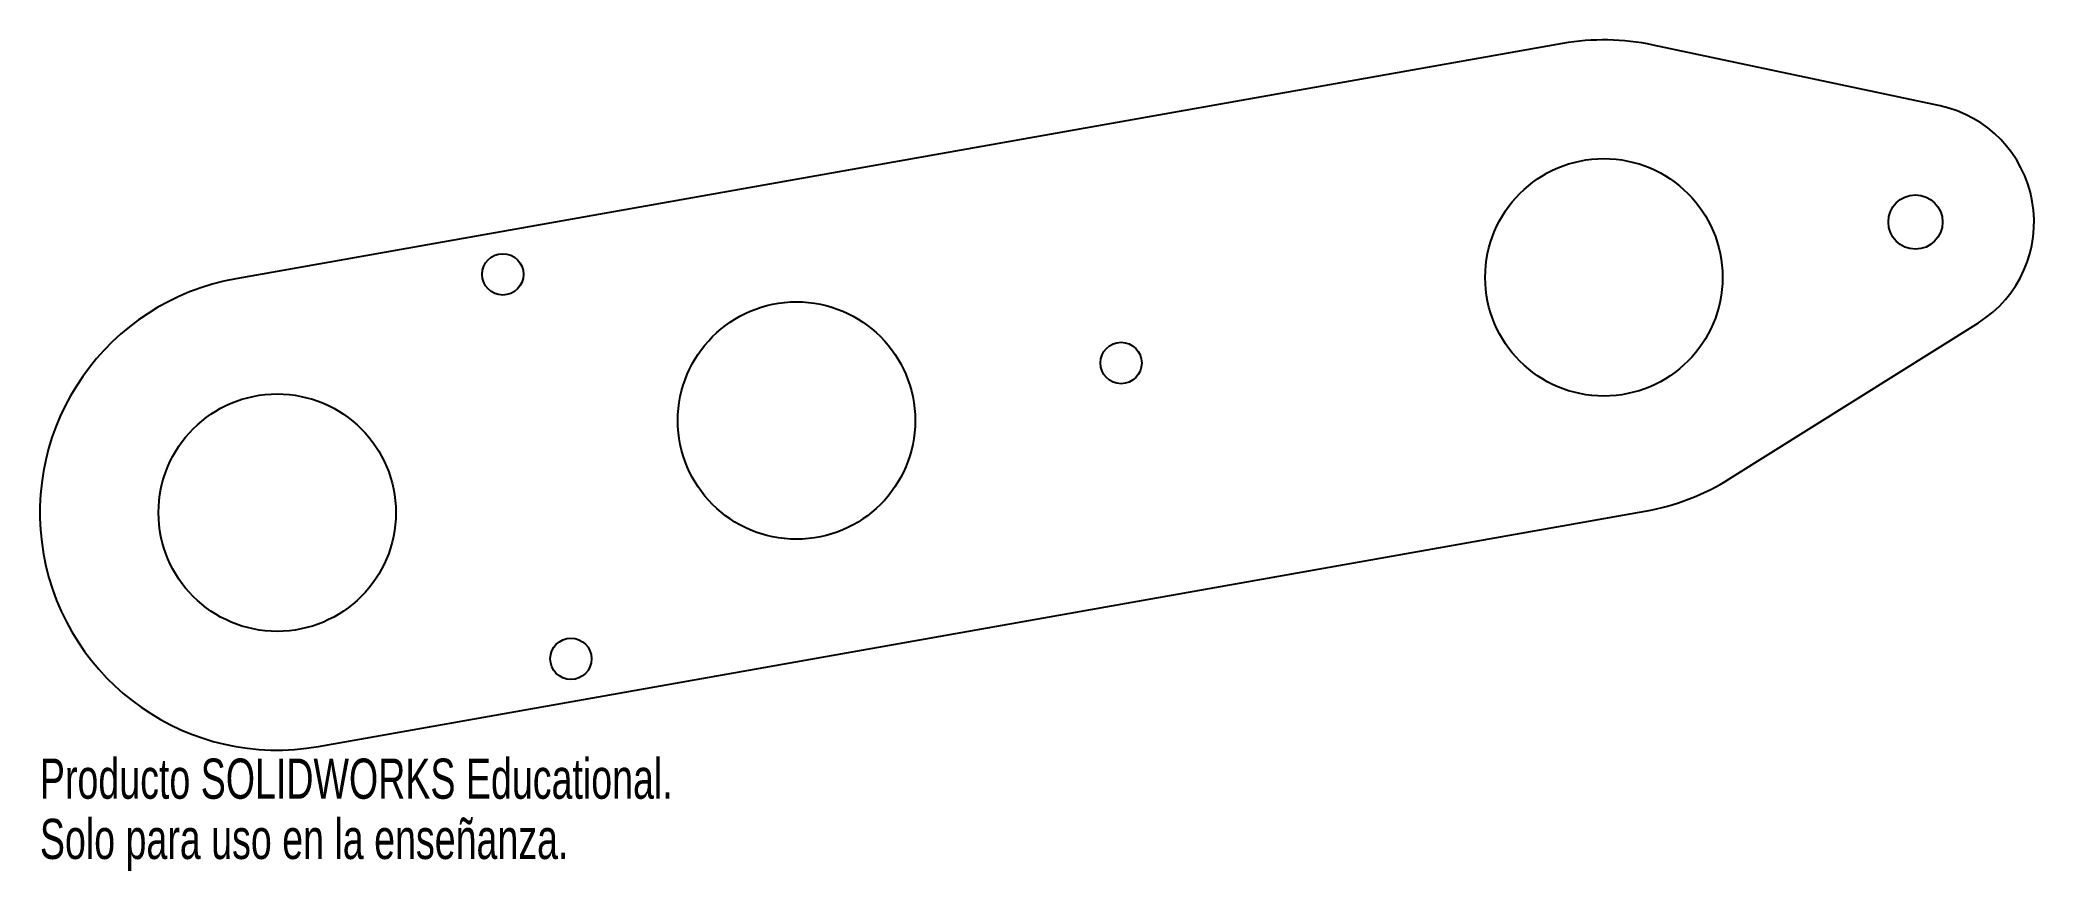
# Model space of a CAD drawing. Header units: inches. Extents: x -2.66 to 6.79, y 12.59 to 16.53.
import ezdxf

# ---------------------------------------------------------------- set-up
doc = ezdxf.new("R2010")
doc.units = ezdxf.units.IN
doc.header["$MEASUREMENT"] = 0
doc.styles.add('SLDTEXTSTYLE0', font='TXT', dxfattribs={"width": 0.7})

msp = doc.modelspace()

# ---------------------------------------------------------------- linework, layer by layer
at = {"color": 7, "linetype": 'Continuous', "lineweight": 25}
for p, q in [((4.5545, 16.5127), (-1.7343, 15.3978)), ((6.3445, 16.2171), (4.9842, 16.5055)), ((5.3483, 14.4517), (6.5266, 15.1902)), ((-1.3415, 13.1824), (4.9473, 14.2972))]:
    msp.add_line(p, q, dxfattribs=at)
for centre, radius in [((4.7509, 15.405), 0.5625), ((6.2279, 15.6668), 0.1285), ((-0.4686, 15.4191), 0.098), ((0.9237, 14.7265), 0.5625), ((2.4622, 14.9992), 0.098), ((-1.5379, 14.2901), 0.5625), ((-0.1456, 13.5975), 0.098)]:
    msp.add_circle(centre, radius, dxfattribs=at)
for centre, radius, start, end in [((4.7509, 15.405), 1.125, 78.02879, 100.0531), ((6.2279, 15.6668), 0.5625, 302.07741, 78.02879), ((-1.5379, 14.2901), 1.125, 100.0531, 280.0531), ((4.7509, 15.405), 1.125, 280.0531, 302.07741)]:
    msp.add_arc(centre, radius, start, end, dxfattribs=at)

# ---------------------------------------------------------------- texts
at = {"color": 7, "linetype": 'Continuous', "char_height": 0.1903, "attachment_point": 1, "style": 'SLDTEXTSTYLE0'}
for s, insert in [('Producto SOLIDWORKS Educational.', (-2.6629, 13.1249)), ('Solo para uso en la enseñanza.', (-2.6629, 12.8395))]:
    msp.add_mtext(s, dxfattribs=dict(at, insert=insert))

doc.saveas('drawing.dxf')
